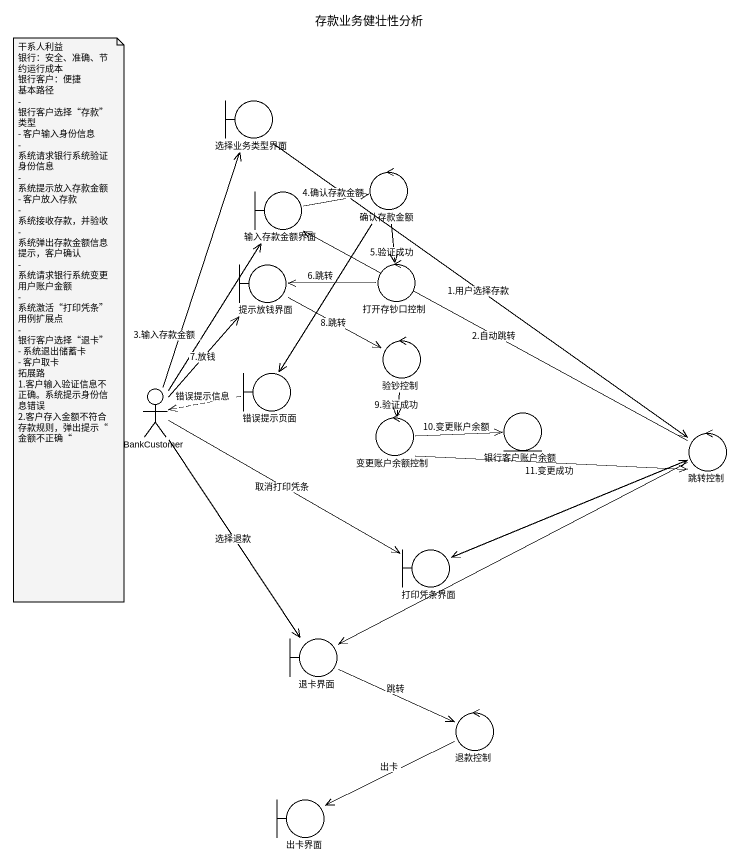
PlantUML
@startuml
title 存款业务健壮性分析
boundary 选择业务类型界面
boundary 输入存款金额界面
control 确认存款金额
boundary 提示放钱界面
control 打开存钞口控制
control 验钞控制
actor BankCustomer
boundary 错误提示页面
control 变更账户余额控制
entity 银行客户账户余额
control 跳转控制
boundary 打印凭条界面
boundary 退卡界面
control 退款控制
boundary 出卡界面
选择业务类型界面 --> 跳转控制 : 1.用户选择存款
输入存款金额界面 -right-> 确认存款金额 : 4.确认存款金额
确认存款金额 --> 打开存钞口控制 : 5.验证成功
确认存款金额 --> 错误提示页面
提示放钱界面 -right-> 验钞控制 : 8.跳转
打开存钞口控制 -left-> 提示放钱界面 : 6.跳转
验钞控制 --> 变更账户余额控制 : 9.验证成功
BankCustomer -up-> 选择业务类型界面
BankCustomer -up-> 输入存款金额界面 : 3.输入存款金额
BankCustomer -up-> 提示放钱界面 : 7.放钱
BankCustomer -right-> 打印凭条界面 : 取消打印凭条
BankCustomer --> 退卡界面 : 选择退款
错误提示页面 .left.> BankCustomer : 错误提示信息
变更账户余额控制 -right-> 银行客户账户余额 : 10.变更账户余额
变更账户余额控制 -right-> 跳转控制 : 11.变更成功
跳转控制 -left-> 输入存款金额界面 : 2.自动跳转
跳转控制 -left-> 打印凭条界面
跳转控制 -left-> 退卡界面
打印凭条界面 -right-> 跳转控制
退卡界面 -right-> 退款控制 : 跳转
退款控制 -left-> 出卡界面 : 出卡
note as N1
  干系人利益
  银行：安全、准确、节约运行成本
  银行客户：便捷
  基本路径
  - 银行客户选择“存款”类型
  - 客户输入身份信息
  - 系统请求银行系统验证身份信息
  - 系统提示放入存款金额
  - 客户放入存款
  - 系统接收存款，并验收
  - 系统弹出存款金额信息提示，客户确认
  - 系统请求银行系统变更用户账户金额
  - 系统激活“打印凭条”用例扩展点
  - 银行客户选择“退卡”
  - 系统退出储蓄卡
  - 客户取卡
  拓展路
  1.客户输入验证信息不正确。系统提示身份信息错误
  2.客户存入金额不符合存款规则，弹出提示“金额不正确“
end note
@enduml
